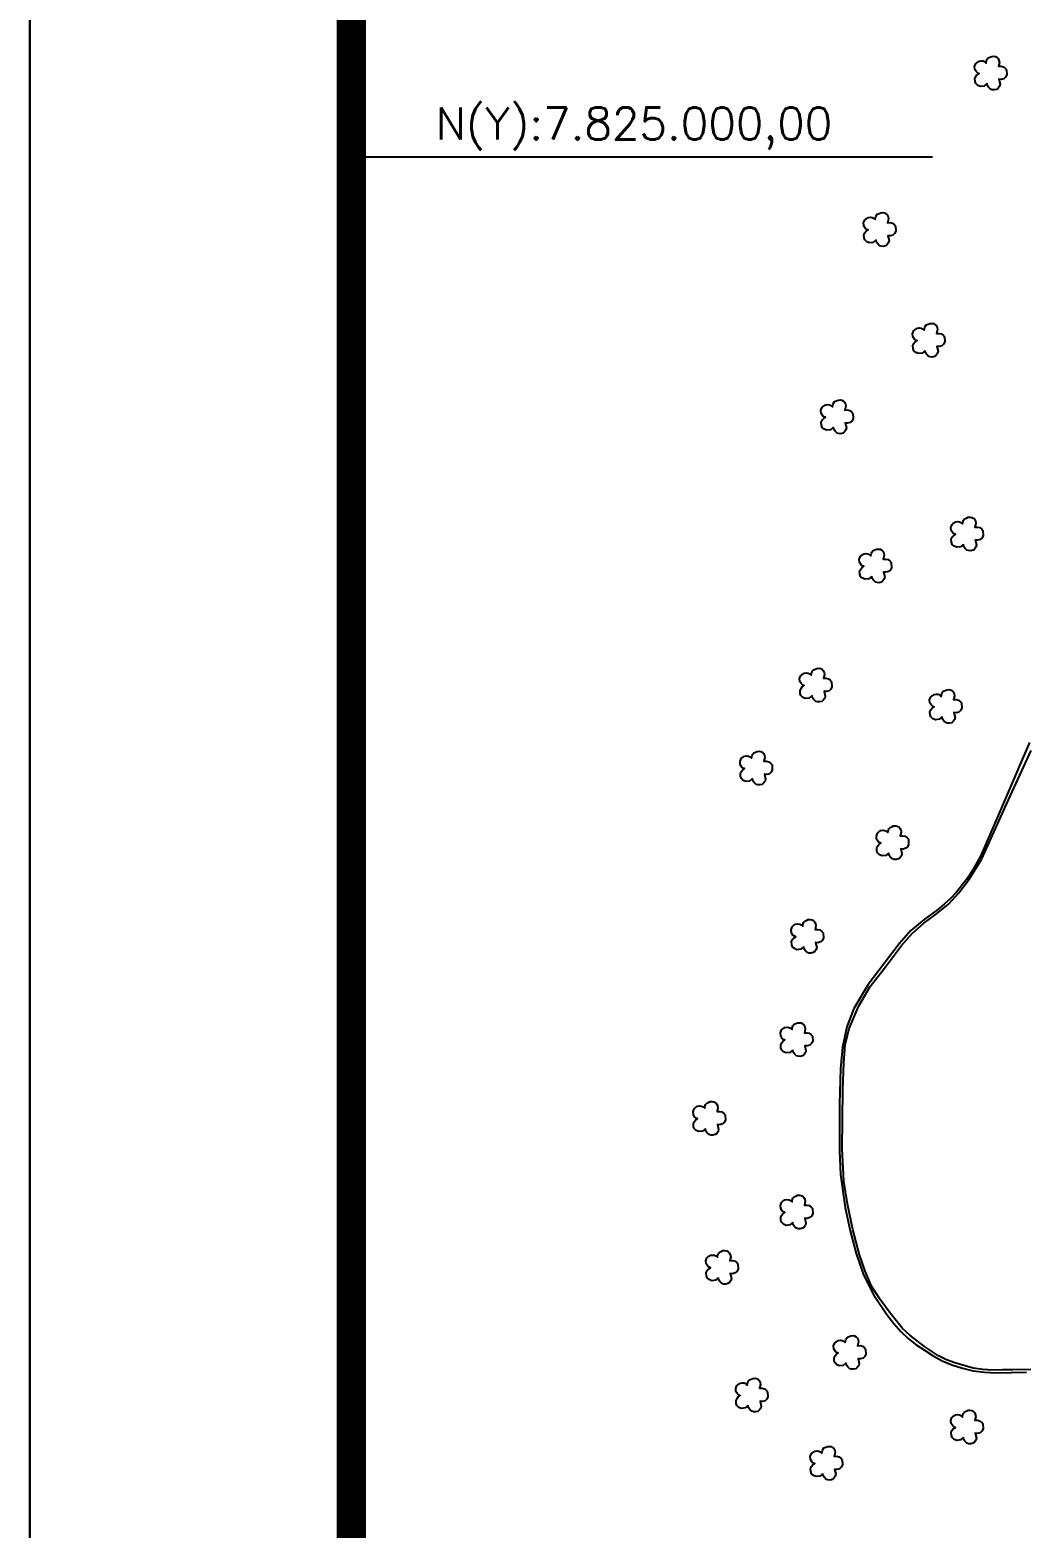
# Model space of a CAD drawing. Extents: x 723061 to 727261, y 7823092 to 7829032.
# Drawn here: x 723061 to 723681, y 7824137 to 7825069 of the extents above; entities that cross this region are included whole.
import ezdxf
from ezdxf.enums import TextEntityAlignment as Align

# ---------------------------------------------------------------- set-up
doc = ezdxf.new("R2010")
doc.units = 0
doc.header["$MEASUREMENT"] = 0
doc.linetypes.add('CONTINUO', pattern=[0])
doc.linetypes.add('LIN0', pattern=[0])
for name, color, linetype in [('0114001051', 1, 'Continuous'), ('0114001051016', 5, 'Continuous'), ('_SIMBOLO ARVORE', 118, 'Continuous'), ('GRADE', 8, 'Continuous'), ('Margem', 5, 'Continuous')]:
    doc.layers.add(name, color=color, linetype=linetype)
doc.styles.add('GRADEUTM', font='romans.shx', dxfattribs={"height": 20})

msp = doc.modelspace()

# ---------------------------------------------------------------- linework, layer by layer
at = {"layer": '0114001051'}
msp.add_lwpolyline([(723682.76, 7824625.46), (723675.68, 7824608.99), (723663.81, 7824581.37), (723652.48, 7824555.2), (723647.26, 7824545.8), (723644.14, 7824541.1), (723637.3, 7824532.36), (723633.61, 7824528.4), (723629.76, 7824524.84), (723625.79, 7824521.56), (723617.18, 7824515.27), (723608.96, 7824508.37), (723601.78, 7824500.17), (723592.4, 7824487.85), (723582.41, 7824474.91), (723573.56, 7824459.88), (723569.06, 7824448.46), (723566.36, 7824435.92), (723565.19, 7824422.44), (723564.54, 7824400.85), (723564.52, 7824371.24), (723565.15, 7824356.61), (723568.12, 7824336.07), (723571.13, 7824321.57), (723574.87, 7824307.34), (723579.56, 7824294.17), (723585.95, 7824281.45), (723594.07, 7824269.51), (723598.43, 7824263.89), (723602.8, 7824258.85), (723607.37, 7824254.43), (723612.31, 7824250.61), (723617.55, 7824247.19), (723622.78, 7824243.72), (723628.47, 7824240.7), (723634.5, 7824238.03), (723641.06, 7824235.95), (723647.83, 7824234.47), (723654.85, 7824233.58), (723661.94, 7824233.17), (723680.91, 7824233.57)], dxfattribs=at)
at = {"layer": '0114001051016', "elevation": 681.33}
msp.add_lwpolyline([(723683.63, 7824235.2), (723672.12, 7824235.11), (723666.09, 7824234.93), (723659.95, 7824234.83), (723653.8, 7824235.21), (723647.74, 7824236.15), (723636.35, 7824239.27), (723631.07, 7824241.31), (723626.26, 7824243.77), (723621.78, 7824246.56), (723617.45, 7824249.61), (723612.9, 7824252.98), (723608.23, 7824256.65), (723603.72, 7824260.69), (723596.29, 7824270.16), (723589.9, 7824278.85), (723584.56, 7824286.99), (723580.49, 7824296.35), (723576.92, 7824306.49), (723572.76, 7824322.32), (723569.47, 7824338.24), (723567.29, 7824352.48), (723566.24, 7824372.62), (723566.6, 7824409.2), (723567.25, 7824426.15), (723568.02, 7824437.3), (723570.56, 7824447.48), (723576.57, 7824461.61), (723583.7, 7824473.65), (723593.09, 7824485.9), (723603.21, 7824499.01), (723609.71, 7824506.56), (723617, 7824513.01), (723624.84, 7824518.79), (723632.3, 7824524.83), (723638.74, 7824531.84), (723644.76, 7824539.69), (723652.92, 7824552.64), (723669.65, 7824589.71), (723683.78, 7824620.37)], dxfattribs=at)
at = {"layer": '_SIMBOLO ARVORE', "linetype": 'CONTINUO'}
for points in [[(723656.33, 7825035.55, 0), (723654.52, 7825034.03, 0), (723652.21, 7825033.77, 0), (723650.57, 7825034.4, 0), (723649.41, 7825035.55, 0), (723648.93, 7825036.86, 0), (723648.8, 7825038.79, 0), (723649.43, 7825040.01, 0), (723650.09, 7825040.92, 0), (723651.41, 7825041.81, 0), (723650.57, 7825042.08, 0), (723649.74, 7825042.77, 0), (723648.76, 7825044.31, 0), (723648.58, 7825046.15, 0), (723649.29, 7825048.06, 0), (723650.03, 7825048.74, 0), (723651.38, 7825049.57, 0), (723652.8, 7825049.76, 0), (723653.94, 7825049.6, 0), (723654.83, 7825049.18, 0), (723655.82, 7825048.3, 0), (723656.11, 7825049.98, 0), (723656.36, 7825050.65, 0), (723657.1, 7825051.58, 0), (723658.19, 7825051.98, 0), (723659.26, 7825052.46, 0), (723660.46, 7825052.56, 0), (723661.59, 7825052.4, 0), (723662.52, 7825051.92, 0), (723663.2, 7825051.18, 0), (723663.8, 7825049.99, 0), (723664.04, 7825048.67, 0), (723663.49, 7825046.33, 0), (723665.14, 7825046.35, 0), (723666.5, 7825046.02, 0), (723667.78, 7825045.01, 0), (723668.49, 7825044.19, 0), (723668.68, 7825040.96, 0), (723667.89, 7825039.51, 0), (723666.84, 7825038.55, 0), (723665.18, 7825038.11, 0), (723663.73, 7825038.24, 0), (723664.5, 7825035.22, 0), (723664.15, 7825033.93, 0), (723663.28, 7825032.7, 0), (723662.32, 7825031.94, 0), (723660.95, 7825031.6, 0), (723659.6, 7825031.68, 0), (723658.58, 7825031.97, 0), (723657.42, 7825033.11, 0), (723656.63, 7825034.14, 0), (723656.38, 7825035.71, 0)], [(723587.28, 7824938.2, 0), (723585.47, 7824936.68, 0), (723583.17, 7824936.41, 0), (723581.53, 7824937.05, 0), (723580.36, 7824938.19, 0), (723579.88, 7824939.5, 0), (723579.75, 7824941.44, 0), (723580.38, 7824942.66, 0), (723581.04, 7824943.56, 0), (723582.37, 7824944.46, 0), (723581.52, 7824944.73, 0), (723580.69, 7824945.41, 0), (723579.71, 7824946.95, 0), (723579.54, 7824948.79, 0), (723580.24, 7824950.7, 0), (723580.98, 7824951.39, 0), (723582.34, 7824952.21, 0), (723583.76, 7824952.4, 0), (723584.89, 7824952.24, 0), (723585.79, 7824951.82, 0), (723586.77, 7824950.95, 0), (723587.07, 7824952.62, 0), (723587.32, 7824953.29, 0), (723588.05, 7824954.22, 0), (723589.14, 7824954.63, 0), (723590.21, 7824955.1, 0), (723591.41, 7824955.21, 0), (723592.55, 7824955.05, 0), (723593.47, 7824954.56, 0), (723594.15, 7824953.82, 0), (723594.75, 7824952.63, 0), (723594.99, 7824951.32, 0), (723594.44, 7824948.97, 0), (723596.09, 7824948.99, 0), (723597.45, 7824948.67, 0), (723598.73, 7824947.65, 0), (723599.44, 7824946.84, 0), (723599.64, 7824943.61, 0), (723598.84, 7824942.16, 0), (723597.79, 7824941.19, 0), (723596.13, 7824940.75, 0), (723594.68, 7824940.88, 0), (723595.46, 7824937.86, 0), (723595.1, 7824936.57, 0), (723594.23, 7824935.35, 0), (723593.27, 7824934.58, 0), (723591.9, 7824934.24, 0), (723590.55, 7824934.33, 0), (723589.53, 7824934.61, 0), (723588.37, 7824935.76, 0), (723587.58, 7824936.79, 0), (723587.33, 7824938.35, 0)], [(723617.77, 7824869.3, 0), (723615.96, 7824867.78, 0), (723613.66, 7824867.51, 0), (723612.02, 7824868.15, 0), (723610.86, 7824869.29, 0), (723610.38, 7824870.6, 0), (723610.25, 7824872.54, 0), (723610.87, 7824873.76, 0), (723611.53, 7824874.66, 0), (723612.86, 7824875.56, 0), (723612.02, 7824875.83, 0), (723611.19, 7824876.51, 0), (723610.21, 7824878.05, 0), (723610.03, 7824879.89, 0), (723610.74, 7824881.8, 0), (723611.48, 7824882.49, 0), (723612.83, 7824883.31, 0), (723614.25, 7824883.5, 0), (723615.38, 7824883.34, 0), (723616.28, 7824882.92, 0), (723617.26, 7824882.05, 0), (723617.56, 7824883.72, 0), (723617.81, 7824884.39, 0), (723618.54, 7824885.32, 0), (723619.64, 7824885.72, 0), (723620.7, 7824886.2, 0), (723621.91, 7824886.31, 0), (723623.04, 7824886.15, 0), (723623.96, 7824885.66, 0), (723624.65, 7824884.92, 0), (723625.25, 7824883.73, 0), (723625.48, 7824882.42, 0), (723624.94, 7824880.07, 0), (723626.58, 7824880.09, 0), (723627.94, 7824879.77, 0), (723629.23, 7824878.75, 0), (723629.94, 7824877.94, 0), (723630.13, 7824874.71, 0), (723629.34, 7824873.26, 0), (723628.28, 7824872.29, 0), (723626.63, 7824871.85, 0), (723625.17, 7824871.98, 0), (723625.95, 7824868.96, 0), (723625.59, 7824867.67, 0), (723624.72, 7824866.45, 0), (723623.76, 7824865.68, 0), (723622.4, 7824865.34, 0), (723621.04, 7824865.43, 0), (723620.03, 7824865.71, 0), (723618.86, 7824866.86, 0), (723618.07, 7824867.89, 0), (723617.83, 7824869.45, 0)], [(723560.76, 7824821.6, 0), (723558.95, 7824820.08, 0), (723556.65, 7824819.81, 0), (723555.01, 7824820.45, 0), (723553.85, 7824821.59, 0), (723553.37, 7824822.9, 0), (723553.24, 7824824.83, 0), (723553.86, 7824826.06, 0), (723554.52, 7824826.96, 0), (723555.85, 7824827.86, 0), (723555.01, 7824828.13, 0), (723554.18, 7824828.81, 0), (723553.2, 7824830.35, 0), (723553.02, 7824832.19, 0), (723553.73, 7824834.1, 0), (723554.47, 7824834.78, 0), (723555.82, 7824835.61, 0), (723557.24, 7824835.8, 0), (723558.37, 7824835.64, 0), (723559.27, 7824835.22, 0), (723560.25, 7824834.35, 0), (723560.55, 7824836.02, 0), (723560.8, 7824836.69, 0), (723561.53, 7824837.62, 0), (723562.63, 7824838.02, 0), (723563.7, 7824838.5, 0), (723564.9, 7824838.61, 0), (723566.03, 7824838.45, 0), (723566.95, 7824837.96, 0), (723567.64, 7824837.22, 0), (723568.24, 7824836.03, 0), (723568.47, 7824834.72, 0), (723567.93, 7824832.37, 0), (723569.57, 7824832.39, 0), (723570.93, 7824832.07, 0), (723572.22, 7824831.05, 0), (723572.93, 7824830.24, 0), (723573.12, 7824827.01, 0), (723572.33, 7824825.56, 0), (723571.27, 7824824.59, 0), (723569.62, 7824824.15, 0), (723568.16, 7824824.28, 0), (723568.94, 7824821.26, 0), (723568.58, 7824819.97, 0), (723567.71, 7824818.74, 0), (723566.75, 7824817.98, 0), (723565.39, 7824817.64, 0), (723564.03, 7824817.73, 0), (723563.02, 7824818.01, 0), (723561.85, 7824819.16, 0), (723561.06, 7824820.19, 0), (723560.82, 7824821.75, 0)], [(723641.64, 7824748.72, 0), (723639.83, 7824747.2, 0), (723637.52, 7824746.93, 0), (723635.88, 7824747.57, 0), (723634.72, 7824748.71, 0), (723634.24, 7824750.03, 0), (723634.11, 7824751.96, 0), (723634.74, 7824753.18, 0), (723635.4, 7824754.08, 0), (723636.72, 7824754.98, 0), (723635.88, 7824755.25, 0), (723635.05, 7824755.94, 0), (723634.07, 7824757.48, 0), (723633.9, 7824759.31, 0), (723634.6, 7824761.22, 0), (723635.34, 7824761.91, 0), (723636.69, 7824762.74, 0), (723638.11, 7824762.93, 0), (723639.25, 7824762.76, 0), (723640.14, 7824762.35, 0), (723641.13, 7824761.47, 0), (723641.42, 7824763.15, 0), (723641.67, 7824763.82, 0), (723642.41, 7824764.75, 0), (723643.5, 7824765.15, 0), (723644.57, 7824765.62, 0), (723645.77, 7824765.73, 0), (723646.9, 7824765.57, 0), (723647.83, 7824765.08, 0), (723648.51, 7824764.34, 0), (723649.11, 7824763.16, 0), (723649.35, 7824761.84, 0), (723648.8, 7824759.49, 0), (723650.45, 7824759.52, 0), (723651.81, 7824759.19, 0), (723653.09, 7824758.18, 0), (723653.8, 7824757.36, 0), (723653.99, 7824754.13, 0), (723653.2, 7824752.68, 0), (723652.15, 7824751.72, 0), (723650.49, 7824751.28, 0), (723649.04, 7824751.4, 0), (723649.81, 7824748.38, 0), (723649.46, 7824747.1, 0), (723648.59, 7824745.87, 0), (723647.63, 7824745.1, 0), (723646.26, 7824744.77, 0), (723644.91, 7824744.85, 0), (723643.89, 7824745.14, 0), (723642.73, 7824746.28, 0), (723641.94, 7824747.31, 0), (723641.69, 7824748.88, 0)], [(723584.63, 7824728.85, 0), (723582.82, 7824727.33, 0), (723580.51, 7824727.06, 0), (723578.87, 7824727.7, 0), (723577.71, 7824728.84, 0), (723577.23, 7824730.15, 0), (723577.1, 7824732.08, 0), (723577.73, 7824733.31, 0), (723578.39, 7824734.21, 0), (723579.71, 7824735.11, 0), (723578.87, 7824735.38, 0), (723578.04, 7824736.06, 0), (723577.06, 7824737.6, 0), (723576.89, 7824739.44, 0), (723577.59, 7824741.35, 0), (723578.33, 7824742.03, 0), (723579.68, 7824742.86, 0), (723581.1, 7824743.05, 0), (723582.24, 7824742.89, 0), (723583.13, 7824742.47, 0), (723584.12, 7824741.6, 0), (723584.41, 7824743.27, 0), (723584.66, 7824743.94, 0), (723585.4, 7824744.87, 0), (723586.49, 7824745.27, 0), (723587.56, 7824745.75, 0), (723588.76, 7824745.86, 0), (723589.89, 7824745.7, 0), (723590.82, 7824745.21, 0), (723591.5, 7824744.47, 0), (723592.1, 7824743.28, 0), (723592.34, 7824741.97, 0), (723591.79, 7824739.62, 0), (723593.44, 7824739.64, 0), (723594.8, 7824739.32, 0), (723596.08, 7824738.3, 0), (723596.79, 7824737.49, 0), (723596.99, 7824734.25, 0), (723596.19, 7824732.81, 0), (723595.14, 7824731.84, 0), (723593.48, 7824731.4, 0), (723592.03, 7824731.53, 0), (723592.8, 7824728.51, 0), (723592.45, 7824727.22, 0), (723591.58, 7824725.99, 0), (723590.62, 7824725.23, 0), (723589.25, 7824724.89, 0), (723587.9, 7824724.98, 0), (723586.88, 7824725.26, 0), (723585.72, 7824726.41, 0), (723584.93, 7824727.44, 0), (723584.68, 7824729, 0)], [(723547.5, 7824654.65, 0), (723545.69, 7824653.12, 0), (723543.39, 7824652.86, 0), (723541.75, 7824653.5, 0), (723540.59, 7824654.64, 0), (723540.11, 7824655.95, 0), (723539.98, 7824657.88, 0), (723540.61, 7824659.11, 0), (723541.27, 7824660.01, 0), (723542.59, 7824660.91, 0), (723541.75, 7824661.18, 0), (723540.92, 7824661.86, 0), (723539.94, 7824663.4, 0), (723539.76, 7824665.24, 0), (723540.47, 7824667.15, 0), (723541.21, 7824667.83, 0), (723542.56, 7824668.66, 0), (723543.98, 7824668.85, 0), (723545.12, 7824668.69, 0), (723546.01, 7824668.27, 0), (723547, 7824667.4, 0), (723547.29, 7824669.07, 0), (723547.54, 7824669.74, 0), (723548.28, 7824670.67, 0), (723549.37, 7824671.07, 0), (723550.44, 7824671.55, 0), (723551.64, 7824671.66, 0), (723552.77, 7824671.5, 0), (723553.7, 7824671.01, 0), (723554.38, 7824670.27, 0), (723554.98, 7824669.08, 0), (723555.22, 7824667.77, 0), (723554.67, 7824665.42, 0), (723556.31, 7824665.44, 0), (723557.68, 7824665.12, 0), (723558.96, 7824664.1, 0), (723559.67, 7824663.29, 0), (723559.86, 7824660.05, 0), (723559.07, 7824658.61, 0), (723558.02, 7824657.64, 0), (723556.36, 7824657.2, 0), (723554.91, 7824657.33, 0), (723555.68, 7824654.31, 0), (723555.33, 7824653.02, 0), (723554.45, 7824651.79, 0), (723553.49, 7824651.03, 0), (723552.13, 7824650.69, 0), (723550.77, 7824650.78, 0), (723549.76, 7824651.06, 0), (723548.59, 7824652.21, 0), (723547.8, 7824653.24, 0), (723547.56, 7824654.8, 0)], [(723628.38, 7824641.4, 0), (723626.57, 7824639.87, 0), (723624.27, 7824639.61, 0), (723622.63, 7824640.25, 0), (723621.46, 7824641.39, 0), (723620.98, 7824642.7, 0), (723620.85, 7824644.63, 0), (723621.48, 7824645.86, 0), (723622.14, 7824646.76, 0), (723623.47, 7824647.66, 0), (723622.62, 7824647.93, 0), (723621.79, 7824648.61, 0), (723620.81, 7824650.15, 0), (723620.64, 7824651.99, 0), (723621.34, 7824653.9, 0), (723622.08, 7824654.58, 0), (723623.44, 7824655.41, 0), (723624.86, 7824655.6, 0), (723625.99, 7824655.44, 0), (723626.89, 7824655.02, 0), (723627.87, 7824654.15, 0), (723628.17, 7824655.82, 0), (723628.42, 7824656.49, 0), (723629.15, 7824657.42, 0), (723630.24, 7824657.82, 0), (723631.31, 7824658.3, 0), (723632.51, 7824658.41, 0), (723633.65, 7824658.25, 0), (723634.57, 7824657.76, 0), (723635.25, 7824657.02, 0), (723635.85, 7824655.83, 0), (723636.09, 7824654.52, 0), (723635.54, 7824652.17, 0), (723637.19, 7824652.19, 0), (723638.55, 7824651.87, 0), (723639.83, 7824650.85, 0), (723640.54, 7824650.04, 0), (723640.74, 7824646.8, 0), (723639.94, 7824645.36, 0), (723638.89, 7824644.39, 0), (723637.23, 7824643.95, 0), (723635.78, 7824644.08, 0), (723636.56, 7824641.06, 0), (723636.2, 7824639.77, 0), (723635.33, 7824638.54, 0), (723634.37, 7824637.78, 0), (723633, 7824637.44, 0), (723631.65, 7824637.53, 0), (723630.63, 7824637.81, 0), (723629.47, 7824638.96, 0), (723628.68, 7824639.99, 0), (723628.43, 7824641.55, 0)], [(723510.38, 7824602.97, 0), (723508.57, 7824601.45, 0), (723506.27, 7824601.18, 0), (723504.63, 7824601.82, 0), (723503.47, 7824602.96, 0), (723502.99, 7824604.27, 0), (723502.85, 7824606.21, 0), (723503.48, 7824607.43, 0), (723504.14, 7824608.33, 0), (723505.47, 7824609.23, 0), (723504.63, 7824609.5, 0), (723503.8, 7824610.19, 0), (723502.82, 7824611.73, 0), (723502.64, 7824613.56, 0), (723503.35, 7824615.47, 0), (723504.09, 7824616.16, 0), (723505.44, 7824616.99, 0), (723506.86, 7824617.18, 0), (723507.99, 7824617.01, 0), (723508.89, 7824616.6, 0), (723509.87, 7824615.72, 0), (723510.17, 7824617.4, 0), (723510.42, 7824618.07, 0), (723511.15, 7824619, 0), (723512.25, 7824619.4, 0), (723513.31, 7824619.87, 0), (723514.51, 7824619.98, 0), (723515.65, 7824619.82, 0), (723516.57, 7824619.33, 0), (723517.26, 7824618.59, 0), (723517.86, 7824617.41, 0), (723518.09, 7824616.09, 0), (723517.55, 7824613.74, 0), (723519.19, 7824613.77, 0), (723520.55, 7824613.44, 0), (723521.84, 7824612.43, 0), (723522.55, 7824611.61, 0), (723522.74, 7824608.38, 0), (723521.95, 7824606.93, 0), (723520.89, 7824605.97, 0), (723519.24, 7824605.53, 0), (723517.78, 7824605.65, 0), (723518.56, 7824602.63, 0), (723518.2, 7824601.35, 0), (723517.33, 7824600.12, 0), (723516.37, 7824599.35, 0), (723515, 7824599.02, 0), (723513.65, 7824599.1, 0), (723512.64, 7824599.39, 0), (723511.47, 7824600.53, 0), (723510.68, 7824601.56, 0), (723510.44, 7824603.13, 0)], [(723595.23, 7824556.59, 0), (723593.42, 7824555.07, 0), (723591.12, 7824554.81, 0), (723589.48, 7824555.45, 0), (723588.32, 7824556.59, 0), (723587.84, 7824557.9, 0), (723587.71, 7824559.83, 0), (723588.33, 7824561.06, 0), (723589, 7824561.96, 0), (723590.32, 7824562.86, 0), (723589.48, 7824563.13, 0), (723588.65, 7824563.81, 0), (723587.67, 7824565.35, 0), (723587.49, 7824567.19, 0), (723588.2, 7824569.1, 0), (723588.94, 7824569.78, 0), (723590.29, 7824570.61, 0), (723591.71, 7824570.8, 0), (723592.84, 7824570.64, 0), (723593.74, 7824570.22, 0), (723594.73, 7824569.35, 0), (723595.02, 7824571.02, 0), (723595.27, 7824571.69, 0), (723596.01, 7824572.62, 0), (723597.1, 7824573.02, 0), (723598.17, 7824573.5, 0), (723599.37, 7824573.61, 0), (723600.5, 7824573.45, 0), (723601.42, 7824572.96, 0), (723602.11, 7824572.22, 0), (723602.71, 7824571.03, 0), (723602.94, 7824569.72, 0), (723602.4, 7824567.37, 0), (723604.04, 7824567.39, 0), (723605.4, 7824567.07, 0), (723606.69, 7824566.05, 0), (723607.4, 7824565.24, 0), (723607.59, 7824562, 0), (723606.8, 7824560.56, 0), (723605.75, 7824559.59, 0), (723604.09, 7824559.15, 0), (723602.64, 7824559.28, 0), (723603.41, 7824556.26, 0), (723603.06, 7824554.97, 0), (723602.18, 7824553.74, 0), (723601.22, 7824552.98, 0), (723599.86, 7824552.64, 0), (723598.5, 7824552.72, 0), (723597.49, 7824553.01, 0), (723596.32, 7824554.16, 0), (723595.53, 7824555.19, 0), (723595.29, 7824556.75, 0)], [(723542.2, 7824498.29, 0), (723540.39, 7824496.77, 0), (723538.09, 7824496.51, 0), (723536.45, 7824497.15, 0), (723535.29, 7824498.29, 0), (723534.8, 7824499.6, 0), (723534.67, 7824501.53, 0), (723535.3, 7824502.76, 0), (723535.96, 7824503.66, 0), (723537.29, 7824504.56, 0), (723536.45, 7824504.83, 0), (723535.61, 7824505.51, 0), (723534.64, 7824507.05, 0), (723534.46, 7824508.89, 0), (723535.17, 7824510.8, 0), (723535.91, 7824511.48, 0), (723537.26, 7824512.31, 0), (723538.68, 7824512.5, 0), (723539.81, 7824512.34, 0), (723540.71, 7824511.92, 0), (723541.69, 7824511.05, 0), (723541.99, 7824512.72, 0), (723542.24, 7824513.39, 0), (723542.97, 7824514.32, 0), (723544.07, 7824514.72, 0), (723545.13, 7824515.2, 0), (723546.33, 7824515.31, 0), (723547.47, 7824515.15, 0), (723548.39, 7824514.66, 0), (723549.08, 7824513.92, 0), (723549.68, 7824512.73, 0), (723549.91, 7824511.42, 0), (723549.37, 7824509.07, 0), (723551.01, 7824509.09, 0), (723552.37, 7824508.77, 0), (723553.65, 7824507.75, 0), (723554.37, 7824506.94, 0), (723554.56, 7824503.7, 0), (723553.77, 7824502.26, 0), (723552.71, 7824501.29, 0), (723551.06, 7824500.85, 0), (723549.6, 7824500.98, 0), (723550.38, 7824497.96, 0), (723550.02, 7824496.67, 0), (723549.15, 7824495.44, 0), (723548.19, 7824494.68, 0), (723546.82, 7824494.34, 0), (723545.47, 7824494.42, 0), (723544.45, 7824494.71, 0), (723543.29, 7824495.86, 0), (723542.5, 7824496.89, 0), (723542.26, 7824498.45, 0)], [(723535.52, 7824434.05, 0), (723533.71, 7824432.53, 0), (723531.41, 7824432.27, 0), (723529.77, 7824432.91, 0), (723528.6, 7824434.05, 0), (723528.12, 7824435.36, 0), (723527.99, 7824437.29, 0), (723528.62, 7824438.51, 0), (723529.28, 7824439.42, 0), (723530.61, 7824440.32, 0), (723529.76, 7824440.58, 0), (723528.93, 7824441.27, 0), (723527.95, 7824442.81, 0), (723527.78, 7824444.65, 0), (723528.48, 7824446.56, 0), (723529.23, 7824447.24, 0), (723530.58, 7824448.07, 0), (723532, 7824448.26, 0), (723533.13, 7824448.1, 0), (723534.03, 7824447.68, 0), (723535.01, 7824446.8, 0), (723535.31, 7824448.48, 0), (723535.56, 7824449.15, 0), (723536.29, 7824450.08, 0), (723537.39, 7824450.48, 0), (723538.45, 7824450.96, 0), (723539.65, 7824451.07, 0), (723540.79, 7824450.9, 0), (723541.71, 7824450.42, 0), (723542.4, 7824449.68, 0), (723543, 7824448.49, 0), (723543.23, 7824447.17, 0), (723542.68, 7824444.83, 0), (723544.33, 7824444.85, 0), (723545.69, 7824444.53, 0), (723546.97, 7824443.51, 0), (723547.68, 7824442.7, 0), (723547.88, 7824439.46, 0), (723547.08, 7824438.02, 0), (723546.03, 7824437.05, 0), (723544.37, 7824436.61, 0), (723542.92, 7824436.74, 0), (723543.7, 7824433.72, 0), (723543.34, 7824432.43, 0), (723542.47, 7824431.2, 0), (723541.51, 7824430.44, 0), (723540.14, 7824430.1, 0), (723538.79, 7824430.18, 0), (723537.77, 7824430.47, 0), (723536.61, 7824431.61, 0), (723535.82, 7824432.65, 0), (723535.58, 7824434.21, 0)], [(723481.16, 7824385.03, 0), (723479.35, 7824383.51, 0), (723477.05, 7824383.24, 0), (723475.41, 7824383.88, 0), (723474.25, 7824385.02, 0), (723473.76, 7824386.33, 0), (723473.63, 7824388.27, 0), (723474.26, 7824389.49, 0), (723474.92, 7824390.39, 0), (723476.25, 7824391.29, 0), (723475.41, 7824391.56, 0), (723474.57, 7824392.25, 0), (723473.6, 7824393.79, 0), (723473.42, 7824395.62, 0), (723474.13, 7824397.53, 0), (723474.87, 7824398.22, 0), (723476.22, 7824399.04, 0), (723477.64, 7824399.23, 0), (723478.77, 7824399.07, 0), (723479.67, 7824398.66, 0), (723480.65, 7824397.78, 0), (723480.95, 7824399.46, 0), (723481.2, 7824400.13, 0), (723481.93, 7824401.06, 0), (723483.03, 7824401.46, 0), (723484.09, 7824401.93, 0), (723485.29, 7824402.04, 0), (723486.43, 7824401.88, 0), (723487.35, 7824401.39, 0), (723488.04, 7824400.65, 0), (723488.64, 7824399.47, 0), (723488.87, 7824398.15, 0), (723488.33, 7824395.8, 0), (723489.97, 7824395.83, 0), (723491.33, 7824395.5, 0), (723492.62, 7824394.48, 0), (723493.33, 7824393.67, 0), (723493.52, 7824390.44, 0), (723492.73, 7824388.99, 0), (723491.67, 7824388.03, 0), (723490.02, 7824387.58, 0), (723488.56, 7824387.71, 0), (723489.34, 7824384.69, 0), (723488.98, 7824383.41, 0), (723488.11, 7824382.18, 0), (723487.15, 7824381.41, 0), (723485.78, 7824381.08, 0), (723484.43, 7824381.16, 0), (723483.42, 7824381.45, 0), (723482.25, 7824382.59, 0), (723481.46, 7824383.62, 0), (723481.22, 7824385.18, 0)], [(723535.52, 7824326.73, 0), (723533.71, 7824325.21, 0), (723531.41, 7824324.94, 0), (723529.77, 7824325.58, 0), (723528.6, 7824326.72, 0), (723528.12, 7824328.03, 0), (723527.99, 7824329.97, 0), (723528.62, 7824331.19, 0), (723529.28, 7824332.09, 0), (723530.61, 7824332.99, 0), (723529.76, 7824333.26, 0), (723528.93, 7824333.95, 0), (723527.95, 7824335.49, 0), (723527.78, 7824337.32, 0), (723528.48, 7824339.23, 0), (723529.23, 7824339.92, 0), (723530.58, 7824340.74, 0), (723532, 7824340.93, 0), (723533.13, 7824340.77, 0), (723534.03, 7824340.36, 0), (723535.01, 7824339.48, 0), (723535.31, 7824341.16, 0), (723535.56, 7824341.83, 0), (723536.29, 7824342.76, 0), (723537.39, 7824343.16, 0), (723538.45, 7824343.63, 0), (723539.65, 7824343.74, 0), (723540.79, 7824343.58, 0), (723541.71, 7824343.09, 0), (723542.4, 7824342.35, 0), (723543, 7824341.17, 0), (723543.23, 7824339.85, 0), (723542.68, 7824337.5, 0), (723544.33, 7824337.53, 0), (723545.69, 7824337.2, 0), (723546.97, 7824336.18, 0), (723547.68, 7824335.37, 0), (723547.88, 7824332.14, 0), (723547.08, 7824330.69, 0), (723546.03, 7824329.73, 0), (723544.37, 7824329.28, 0), (723542.92, 7824329.41, 0), (723543.7, 7824326.39, 0), (723543.34, 7824325.11, 0), (723542.47, 7824323.88, 0), (723541.51, 7824323.11, 0), (723540.14, 7824322.78, 0), (723538.79, 7824322.86, 0), (723537.77, 7824323.15, 0), (723536.61, 7824324.29, 0), (723535.82, 7824325.32, 0), (723535.58, 7824326.88, 0)], [(723489.12, 7824292.28, 0), (723487.31, 7824290.76, 0), (723485, 7824290.49, 0), (723483.36, 7824291.13, 0), (723482.2, 7824292.27, 0), (723481.72, 7824293.58, 0), (723481.59, 7824295.52, 0), (723482.22, 7824296.74, 0), (723482.88, 7824297.64, 0), (723484.2, 7824298.54, 0), (723483.36, 7824298.81, 0), (723482.53, 7824299.5, 0), (723481.55, 7824301.04, 0), (723481.37, 7824302.87, 0), (723482.08, 7824304.78, 0), (723482.82, 7824305.47, 0), (723484.17, 7824306.29, 0), (723485.59, 7824306.48, 0), (723486.73, 7824306.32, 0), (723487.62, 7824305.91, 0), (723488.61, 7824305.03, 0), (723488.9, 7824306.71, 0), (723489.15, 7824307.38, 0), (723489.89, 7824308.31, 0), (723490.98, 7824308.71, 0), (723492.05, 7824309.18, 0), (723493.25, 7824309.29, 0), (723494.38, 7824309.13, 0), (723495.31, 7824308.64, 0), (723495.99, 7824307.9, 0), (723496.59, 7824306.72, 0), (723496.83, 7824305.4, 0), (723496.28, 7824303.05, 0), (723497.93, 7824303.08, 0), (723499.29, 7824302.75, 0), (723500.57, 7824301.73, 0), (723501.28, 7824300.92, 0), (723501.47, 7824297.69, 0), (723500.68, 7824296.24, 0), (723499.63, 7824295.28, 0), (723497.97, 7824294.83, 0), (723496.52, 7824294.96, 0), (723497.29, 7824291.94, 0), (723496.94, 7824290.66, 0), (723496.07, 7824289.43, 0), (723495.11, 7824288.66, 0), (723493.74, 7824288.33, 0), (723492.39, 7824288.41, 0), (723491.37, 7824288.7, 0), (723490.21, 7824289.84, 0), (723489.41, 7824290.87, 0), (723489.17, 7824292.43, 0)], [(723568.66, 7824239.28, 0), (723566.85, 7824237.76, 0), (723564.55, 7824237.49, 0), (723562.91, 7824238.13, 0), (723561.75, 7824239.27, 0), (723561.27, 7824240.58, 0), (723561.14, 7824242.52, 0), (723561.77, 7824243.74, 0), (723562.43, 7824244.64, 0), (723563.75, 7824245.54, 0), (723562.91, 7824245.81, 0), (723562.08, 7824246.5, 0), (723561.1, 7824248.04, 0), (723560.92, 7824249.87, 0), (723561.63, 7824251.78, 0), (723562.37, 7824252.47, 0), (723563.72, 7824253.29, 0), (723565.14, 7824253.48, 0), (723566.28, 7824253.32, 0), (723567.17, 7824252.91, 0), (723568.16, 7824252.03, 0), (723568.45, 7824253.71, 0), (723568.7, 7824254.38, 0), (723569.44, 7824255.31, 0), (723570.53, 7824255.71, 0), (723571.6, 7824256.18, 0), (723572.8, 7824256.29, 0), (723573.93, 7824256.13, 0), (723574.86, 7824255.64, 0), (723575.54, 7824254.9, 0), (723576.14, 7824253.72, 0), (723576.38, 7824252.4, 0), (723575.83, 7824250.05, 0), (723577.48, 7824250.08, 0), (723578.84, 7824249.75, 0), (723580.12, 7824248.73, 0), (723580.83, 7824247.92, 0), (723581.02, 7824244.69, 0), (723580.23, 7824243.24, 0), (723579.18, 7824242.28, 0), (723577.52, 7824241.83, 0), (723576.07, 7824241.96, 0), (723576.84, 7824238.94, 0), (723576.49, 7824237.66, 0), (723575.61, 7824236.43, 0), (723574.65, 7824235.66, 0), (723573.29, 7824235.33, 0), (723571.93, 7824235.41, 0), (723570.92, 7824235.7, 0), (723569.76, 7824236.84, 0), (723568.96, 7824237.87, 0), (723568.72, 7824239.43, 0)], [(723507.68, 7824212.78, 0), (723505.87, 7824211.26, 0), (723503.57, 7824210.99, 0), (723501.93, 7824211.63, 0), (723500.76, 7824212.77, 0), (723500.28, 7824214.08, 0), (723500.15, 7824216.02, 0), (723500.78, 7824217.24, 0), (723501.44, 7824218.14, 0), (723502.76, 7824219.04, 0), (723501.92, 7824219.31, 0), (723501.09, 7824220, 0), (723500.11, 7824221.54, 0), (723499.94, 7824223.37, 0), (723500.64, 7824225.28, 0), (723501.38, 7824225.97, 0), (723502.73, 7824226.79, 0), (723504.15, 7824226.98, 0), (723505.29, 7824226.82, 0), (723506.19, 7824226.41, 0), (723507.17, 7824225.53, 0), (723507.46, 7824227.21, 0), (723507.71, 7824227.88, 0), (723508.45, 7824228.81, 0), (723509.54, 7824229.21, 0), (723510.61, 7824229.68, 0), (723511.81, 7824229.79, 0), (723512.95, 7824229.63, 0), (723513.87, 7824229.14, 0), (723514.55, 7824228.4, 0), (723515.15, 7824227.22, 0), (723515.39, 7824225.9, 0), (723514.84, 7824223.55, 0), (723516.49, 7824223.58, 0), (723517.85, 7824223.25, 0), (723519.13, 7824222.23, 0), (723519.84, 7824221.42, 0), (723520.04, 7824218.19, 0), (723519.24, 7824216.74, 0), (723518.19, 7824215.78, 0), (723516.53, 7824215.33, 0), (723515.08, 7824215.46, 0), (723515.86, 7824212.44, 0), (723515.5, 7824211.16, 0), (723514.63, 7824209.93, 0), (723513.67, 7824209.16, 0), (723512.3, 7824208.83, 0), (723510.95, 7824208.91, 0), (723509.93, 7824209.2, 0), (723508.77, 7824210.34, 0), (723507.98, 7824211.37, 0), (723507.73, 7824212.93, 0)], [(723641.58, 7824192.9, 0), (723639.77, 7824191.38, 0), (723637.47, 7824191.12, 0), (723635.83, 7824191.75, 0), (723634.67, 7824192.9, 0), (723634.19, 7824194.21, 0), (723634.06, 7824196.14, 0), (723634.69, 7824197.36, 0), (723635.35, 7824198.27, 0), (723636.67, 7824199.17, 0), (723635.83, 7824199.43, 0), (723635, 7824200.12, 0), (723634.02, 7824201.66, 0), (723633.84, 7824203.5, 0), (723634.55, 7824205.41, 0), (723635.29, 7824206.09, 0), (723636.64, 7824206.92, 0), (723638.06, 7824207.11, 0), (723639.2, 7824206.95, 0), (723640.09, 7824206.53, 0), (723641.08, 7824205.65, 0), (723641.37, 7824207.33, 0), (723641.62, 7824208, 0), (723642.36, 7824208.93, 0), (723643.45, 7824209.33, 0), (723644.52, 7824209.81, 0), (723645.72, 7824209.92, 0), (723646.85, 7824209.75, 0), (723647.78, 7824209.27, 0), (723648.46, 7824208.53, 0), (723649.06, 7824207.34, 0), (723649.29, 7824206.02, 0), (723648.75, 7824203.68, 0), (723650.39, 7824203.7, 0), (723651.76, 7824203.37, 0), (723653.04, 7824202.36, 0), (723653.75, 7824201.55, 0), (723653.94, 7824198.31, 0), (723653.15, 7824196.87, 0), (723652.1, 7824195.9, 0), (723650.44, 7824195.46, 0), (723648.99, 7824195.59, 0), (723649.76, 7824192.57, 0), (723649.41, 7824191.28, 0), (723648.53, 7824190.05, 0), (723647.57, 7824189.29, 0), (723646.21, 7824188.95, 0), (723644.85, 7824189.03, 0), (723643.84, 7824189.32, 0), (723642.67, 7824190.46, 0), (723641.88, 7824191.5, 0), (723641.64, 7824193.06, 0)], [(723554.08, 7824170.38, 0), (723552.27, 7824168.86, 0), (723549.97, 7824168.59, 0), (723548.33, 7824169.23, 0), (723547.16, 7824170.37, 0), (723546.68, 7824171.68, 0), (723546.55, 7824173.62, 0), (723547.18, 7824174.84, 0), (723547.84, 7824175.74, 0), (723549.17, 7824176.64, 0), (723548.32, 7824176.91, 0), (723547.49, 7824177.6, 0), (723546.52, 7824179.14, 0), (723546.34, 7824180.97, 0), (723547.05, 7824182.88, 0), (723547.79, 7824183.57, 0), (723549.14, 7824184.39, 0), (723550.56, 7824184.58, 0), (723551.69, 7824184.42, 0), (723552.59, 7824184.01, 0), (723553.57, 7824183.13, 0), (723553.87, 7824184.81, 0), (723554.12, 7824185.48, 0), (723554.85, 7824186.41, 0), (723555.95, 7824186.81, 0), (723557.01, 7824187.28, 0), (723558.21, 7824187.39, 0), (723559.35, 7824187.23, 0), (723560.27, 7824186.74, 0), (723560.96, 7824186, 0), (723561.56, 7824184.82, 0), (723561.79, 7824183.5, 0), (723561.25, 7824181.15, 0), (723562.89, 7824181.18, 0), (723564.25, 7824180.85, 0), (723565.53, 7824179.83, 0), (723566.25, 7824179.02, 0), (723566.44, 7824175.79, 0), (723565.65, 7824174.34, 0), (723564.59, 7824173.38, 0), (723562.94, 7824172.93, 0), (723561.48, 7824173.06, 0), (723562.26, 7824170.04, 0), (723561.9, 7824168.76, 0), (723561.03, 7824167.53, 0), (723560.07, 7824166.76, 0), (723558.7, 7824166.43, 0), (723557.35, 7824166.51, 0), (723556.33, 7824166.8, 0), (723555.17, 7824167.94, 0), (723554.38, 7824168.97, 0), (723554.14, 7824170.53, 0)]]:
    msp.add_polyline3d(points, dxfattribs=at)
at = {"layer": 'GRADE', "linetype": 'Continuous'}
msp.add_line((723260.77, 7824990), (723622.47, 7824990), dxfattribs=at)
at = {"layer": 'Margem', "color": 174, "linetype": 'LIN0'}
msp.add_line((723060.77, 7823091.94), (723060.77, 7829031.94), dxfattribs=at)
at = {"layer": 'Margem', "color": 174, "linetype": 'LIN0', "flags": 128}
msp.add_lwpolyline([(727260.77, 7823091.94), (727260.77, 7829031.94), (723060.77, 7829031.94), (723060.77, 7823091.94)], close=True, dxfattribs=at)
at = {"layer": 'Margem', "color": 174, "linetype": 'LIN0', "const_width": 18.17, "flags": 128}
msp.add_lwpolyline([(727060.77, 7823760.72), (727060.77, 7828831.94), (723260.77, 7828831.94), (723260.77, 7823760.72)], close=True, dxfattribs=at)

# ---------------------------------------------------------------- texts
at = {"layer": 'GRADE', "linetype": 'Continuous', "style": 'GRADEUTM'}
msp.add_text('N(Y):7.825.000,00', height=20, dxfattribs=at).set_placement((723560.08, 7825010.7), align=Align.MIDDLE_RIGHT)

doc.saveas('drawing.dxf')
